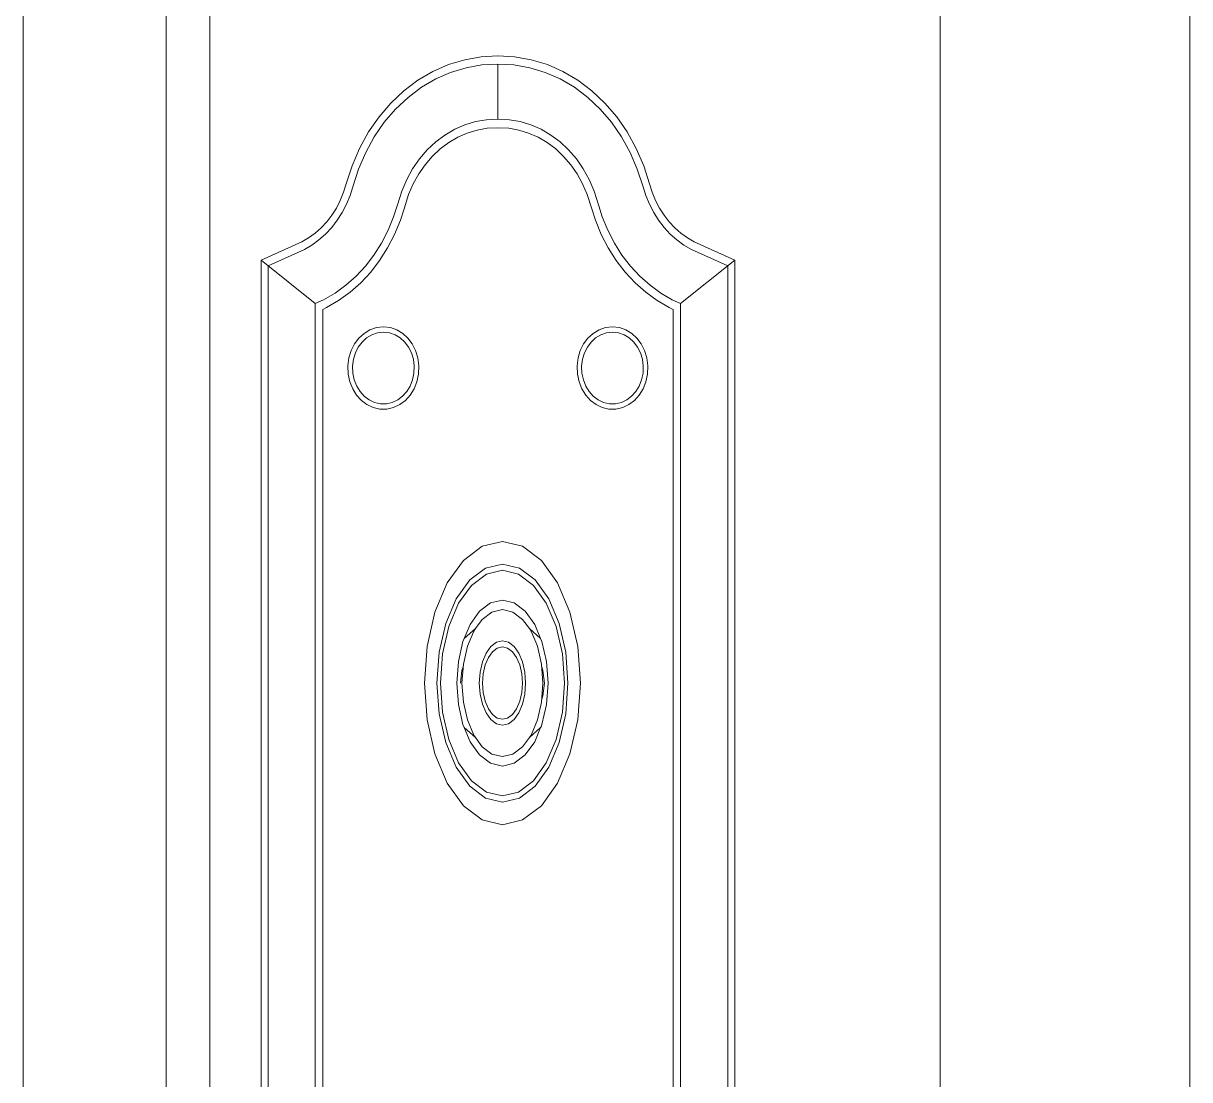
# Model space of a CAD drawing. Header units: inches. Extents: x 141029 to 166402, y -23568 to -18036.
# Drawn here: x 151935.5 to 151941.13, y -22352.24 to -22347.14 of the extents above; entities that cross this region are included whole.
import ezdxf

# ---------------------------------------------------------------- set-up
doc = ezdxf.new("R2010")
doc.units = ezdxf.units.IN
doc.header["$LTSCALE"] = 0.5
doc.header["$MEASUREMENT"] = 0
doc.layers.add('window', color=4, linetype='Continuous', lineweight=13)

msp = doc.modelspace()

# ---------------------------------------------------------------- linework, layer by layer
at = {"layer": 'window'}
for p, q in [((151941.1307, -22393.0726), (151941.1307, -22309.2578)), ((151939.9255, -22393.0726), (151939.9255, -22310.6547)), ((151936.4005, -22393.0726), (151936.4005, -22314.7581)), ((151936.1905, -22315.0026), (151936.1905, -22393.0726)), ((151935.5005, -22393.0726), (151935.5005, -22315.8058)), ((151937.4775, -22347.3757), (151937.553, -22347.3425)), ((151937.553, -22347.3425), (151937.6311, -22347.3188)), ((151937.6311, -22347.3188), (151937.7109, -22347.3049)), ((151937.6378, -22347.3573), (151937.7141, -22347.344)), ((151937.7109, -22347.3049), (151937.7915, -22347.3009)), ((151937.7141, -22347.344), (151937.7915, -22347.3402)), ((151937.7915, -22347.3009), (151937.8721, -22347.3049)), ((151937.7915, -22347.3402), (151937.8689, -22347.344)), ((151937.7915, -22347.3402), (151937.7915, -22347.6056)), ((151937.8689, -22347.344), (151937.9452, -22347.3573)), ((151937.8721, -22347.3049), (151937.9519, -22347.3188)), ((151937.9519, -22347.3188), (151938.03, -22347.3425)), ((151938.03, -22347.3425), (151938.1055, -22347.3757)), ((151937.4055, -22347.418), (151937.4775, -22347.3757)), ((151937.4911, -22347.4116), (151937.5632, -22347.3799)), ((151937.5632, -22347.3799), (151937.6378, -22347.3573)), ((151937.9452, -22347.3573), (151938.0198, -22347.3799)), ((151938.0198, -22347.3799), (151938.0919, -22347.4116)), ((151938.1055, -22347.3757), (151938.1775, -22347.418)), ((151937.3377, -22347.469), (151937.4055, -22347.418)), ((151937.3575, -22347.5008), (151937.4223, -22347.4521)), ((151937.4223, -22347.4521), (151937.4911, -22347.4116)), ((151938.0919, -22347.4116), (151938.1607, -22347.4521)), ((151938.1607, -22347.4521), (151938.2255, -22347.5008)), ((151938.1775, -22347.418), (151938.2453, -22347.469)), ((151937.275, -22347.5281), (151937.3377, -22347.469)), ((151937.2976, -22347.5573), (151937.3575, -22347.5008)), ((151938.2255, -22347.5008), (151938.2854, -22347.5573)), ((151938.2453, -22347.469), (151938.308, -22347.5281)), ((151937.218, -22347.5946), (151937.275, -22347.5281)), ((151937.2431, -22347.6209), (151937.2976, -22347.5573)), ((151938.2854, -22347.5573), (151938.3399, -22347.6209)), ((151938.308, -22347.5281), (151938.365, -22347.5946)), ((151937.1674, -22347.6678), (151937.218, -22347.5946)), ((151937.1948, -22347.6908), (151937.2431, -22347.6209)), ((151937.6324, -22347.633), (151937.6835, -22347.6175)), ((151937.6835, -22347.6175), (151937.7358, -22347.6084)), ((151937.7358, -22347.6084), (151937.7915, -22347.6056)), ((151937.7915, -22347.6056), (151937.8472, -22347.6084)), ((151937.8472, -22347.6084), (151937.8995, -22347.6175)), ((151937.8995, -22347.6175), (151937.9506, -22347.633)), ((151938.3399, -22347.6209), (151938.3882, -22347.6908)), ((151938.365, -22347.5946), (151938.4156, -22347.6678)), ((151937.1238, -22347.7468), (151937.1674, -22347.6678)), ((151937.4914, -22347.7159), (151937.5358, -22347.6824)), ((151937.5358, -22347.6824), (151937.583, -22347.6547)), ((151937.583, -22347.6547), (151937.6324, -22347.633)), ((151937.6433, -22347.6728), (151937.5974, -22347.693)), ((151937.6907, -22347.6584), (151937.6433, -22347.6728)), ((151937.7392, -22347.6499), (151937.6907, -22347.6584)), ((151937.7915, -22347.6474), (151937.7392, -22347.6499)), ((151937.8438, -22347.6499), (151937.7915, -22347.6474)), ((151937.8923, -22347.6584), (151937.8438, -22347.6499)), ((151937.9397, -22347.6728), (151937.8923, -22347.6584)), ((151937.9856, -22347.693), (151937.9397, -22347.6728)), ((151937.9506, -22347.633), (151938, -22347.6547)), ((151938, -22347.6547), (151938.0472, -22347.6824)), ((151938.0472, -22347.6824), (151938.0916, -22347.7159)), ((151938.4156, -22347.6678), (151938.4592, -22347.7468)), ((151937.1531, -22347.7663), (151937.1948, -22347.6908)), ((151937.4503, -22347.7546), (151937.4914, -22347.7159)), ((151937.5537, -22347.7187), (151937.5125, -22347.7497)), ((151937.5974, -22347.693), (151937.5537, -22347.7187)), ((151938.0293, -22347.7187), (151937.9856, -22347.693)), ((151938.0705, -22347.7497), (151938.0293, -22347.7187)), ((151938.0916, -22347.7159), (151938.1327, -22347.7546)), ((151938.3882, -22347.6908), (151938.4299, -22347.7663)), ((151937.0876, -22347.8308), (151937.1238, -22347.7468)), ((151937.1185, -22347.8465), (151937.1531, -22347.7663)), ((151937.413, -22347.7981), (151937.4503, -22347.7546)), ((151937.4744, -22347.7856), (151937.4397, -22347.826)), ((151937.5125, -22347.7497), (151937.4744, -22347.7856)), ((151938.1086, -22347.7856), (151938.0705, -22347.7497)), ((151938.1432, -22347.826), (151938.1086, -22347.7856)), ((151938.1327, -22347.7546), (151938.17, -22347.7981)), ((151938.4299, -22347.7663), (151938.4644, -22347.8465)), ((151938.4592, -22347.7468), (151938.4954, -22347.8308)), ((151937.0593, -22347.9188), (151937.0876, -22347.8308)), ((151937.0909, -22347.9324), (151937.1185, -22347.8465)), ((151937.3513, -22347.8978), (151937.3799, -22347.846)), ((151937.3799, -22347.846), (151937.413, -22347.7981)), ((151937.4397, -22347.826), (151937.409, -22347.8705)), ((151938.174, -22347.8705), (151938.1432, -22347.826)), ((151938.17, -22347.7981), (151938.2031, -22347.846)), ((151938.2031, -22347.846), (151938.2317, -22347.8978)), ((151938.4644, -22347.8465), (151938.4921, -22347.9324)), ((151938.4954, -22347.8308), (151938.5237, -22347.9188)), ((151937.3276, -22347.9528), (151937.3513, -22347.8978)), ((151937.409, -22347.8705), (151937.3825, -22347.9185)), ((151938.2005, -22347.9185), (151938.174, -22347.8705)), ((151938.2317, -22347.8978), (151938.2554, -22347.9528)), ((151937.0306, -22347.9979), (151937.0466, -22347.9591)), ((151937.0466, -22347.9591), (151937.0593, -22347.9188)), ((151937.0776, -22347.9744), (151937.0909, -22347.9324)), ((151937.3045, -22348.0247), (151937.3276, -22347.9528)), ((151937.3825, -22347.9185), (151937.3605, -22347.9695)), ((151938.2225, -22347.9695), (151938.2005, -22347.9185)), ((151938.2554, -22347.9528), (151938.2785, -22348.0247)), ((151938.4921, -22347.9324), (151938.5054, -22347.9744)), ((151938.5237, -22347.9188), (151938.5364, -22347.9591)), ((151938.5364, -22347.9591), (151938.5524, -22347.9979)), ((151937.0116, -22348.0348), (151937.0306, -22347.9979)), ((151937.0396, -22348.0565), (151937.0603, -22348.0165)), ((151937.0603, -22348.0165), (151937.0776, -22347.9744)), ((151937.3605, -22347.9695), (151937.3381, -22348.0392)), ((151938.2449, -22348.0392), (151938.2225, -22347.9695)), ((151938.5054, -22347.9744), (151938.5227, -22348.0165)), ((151938.5227, -22348.0165), (151938.5434, -22348.0565)), ((151938.5524, -22347.9979), (151938.5714, -22348.0348)), ((151936.965, -22348.1014), (151936.9896, -22348.0694)), ((151936.9896, -22348.0694), (151937.0116, -22348.0348)), ((151937.0158, -22348.0941), (151937.0396, -22348.0565)), ((151937.2877, -22348.0777), (151937.3045, -22348.0247)), ((151937.3381, -22348.0392), (151937.3208, -22348.094)), ((151938.2622, -22348.094), (151938.2449, -22348.0392)), ((151938.2785, -22348.0247), (151938.2952, -22348.0777)), ((151938.5434, -22348.0565), (151938.5672, -22348.0941)), ((151938.5714, -22348.0348), (151938.5933, -22348.0694)), ((151938.5933, -22348.0694), (151938.618, -22348.1014)), ((151936.9085, -22348.1567), (151936.9379, -22348.1306)), ((151936.9379, -22348.1306), (151936.965, -22348.1014)), ((151936.9596, -22348.1606), (151936.9891, -22348.1289)), ((151936.9891, -22348.1289), (151937.0158, -22348.0941)), ((151937.2611, -22348.1424), (151937.2877, -22348.0777)), ((151937.3208, -22348.094), (151937.2927, -22348.1622)), ((151938.2903, -22348.1622), (151938.2622, -22348.094)), ((151938.2952, -22348.0777), (151938.3219, -22348.1424)), ((151938.5672, -22348.0941), (151938.5939, -22348.1289)), ((151938.5939, -22348.1289), (151938.6234, -22348.1606)), ((151938.618, -22348.1014), (151938.6451, -22348.1306)), ((151938.6451, -22348.1306), (151938.6745, -22348.1567)), ((151936.8442, -22348.1986), (151936.8772, -22348.1794)), ((151936.8772, -22348.1794), (151936.9085, -22348.1567)), ((151936.8937, -22348.2137), (151936.9277, -22348.189)), ((151936.9277, -22348.189), (151936.9596, -22348.1606)), ((151937.2294, -22348.2039), (151937.2611, -22348.1424)), ((151937.2927, -22348.1622), (151937.2592, -22348.2271)), ((151938.3238, -22348.2271), (151938.2903, -22348.1622)), ((151938.3219, -22348.1424), (151938.3536, -22348.2039)), ((151938.6234, -22348.1606), (151938.6553, -22348.189)), ((151938.6553, -22348.189), (151938.6893, -22348.2137)), ((151938.6745, -22348.1567), (151938.7058, -22348.1794)), ((151938.7058, -22348.1794), (151938.7388, -22348.1986)), ((151936.6485, -22348.2867), (151936.8442, -22348.1986)), ((151936.6822, -22348.3136), (151936.8578, -22348.2346)), ((151936.8578, -22348.2346), (151936.8937, -22348.2137)), ((151937.1928, -22348.2617), (151937.2294, -22348.2039)), ((151937.2592, -22348.2271), (151937.2206, -22348.288)), ((151938.3624, -22348.288), (151938.3238, -22348.2271)), ((151938.3536, -22348.2039), (151938.3902, -22348.2617)), ((151938.6893, -22348.2137), (151938.7252, -22348.2346)), ((151938.7252, -22348.2346), (151938.9008, -22348.3136)), ((151938.7388, -22348.1986), (151938.9345, -22348.2867)), ((151936.6485, -22348.2867), (151936.91, -22348.4954)), ((151936.6485, -22354.5025), (151936.6485, -22348.2867)), ((151937.1517, -22348.3151), (151937.1928, -22348.2617)), ((151937.2206, -22348.288), (151937.1772, -22348.3444)), ((151938.4058, -22348.3444), (151938.3624, -22348.288)), ((151938.3902, -22348.2617), (151938.4313, -22348.3151)), ((151938.9345, -22348.2867), (151938.673, -22348.4954)), ((151938.9345, -22348.2867), (151938.9345, -22356.5082)), ((151936.6826, -22354.4898), (151936.6822, -22348.3136)), ((151937.1064, -22348.3639), (151937.1517, -22348.3151)), ((151937.1772, -22348.3444), (151937.1295, -22348.3958)), ((151938.4535, -22348.3958), (151938.4058, -22348.3444)), ((151938.4313, -22348.3151), (151938.4766, -22348.3639)), ((151938.9008, -22348.3136), (151938.9008, -22356.4813)), ((151937.0051, -22348.4454), (151937.0574, -22348.4074)), ((151937.0574, -22348.4074), (151937.1064, -22348.3639)), ((151937.1295, -22348.3958), (151937.0778, -22348.4417)), ((151938.5052, -22348.4417), (151938.4535, -22348.3958)), ((151938.4766, -22348.3639), (151938.5256, -22348.4074)), ((151938.5256, -22348.4074), (151938.5779, -22348.4454)), ((151936.95, -22348.4774), (151937.0051, -22348.4454)), ((151937.0778, -22348.4417), (151937.0226, -22348.4818)), ((151938.5604, -22348.4818), (151938.5052, -22348.4417)), ((151938.5779, -22348.4454), (151938.633, -22348.4774)), ((151936.91, -22348.4954), (151936.95, -22348.4774)), ((151936.91, -22354.5735), (151936.91, -22348.4954)), ((151936.9644, -22348.5156), (151936.9458, -22348.524)), ((151936.9458, -22348.524), (151936.9458, -22354.5901)), ((151937.0226, -22348.4818), (151936.9644, -22348.5156)), ((151938.6185, -22348.5156), (151938.5604, -22348.4818)), ((151938.6371, -22348.524), (151938.6185, -22348.5156)), ((151938.633, -22348.4774), (151938.673, -22348.4954)), ((151938.6371, -22356.2709), (151938.6371, -22348.524)), ((151938.673, -22348.4954), (151938.673, -22356.2995)), ((151937.1738, -22348.6226), (151937.1454, -22348.64)), ((151937.2051, -22348.6117), (151937.1738, -22348.6226)), ((151937.2095, -22348.637), (151937.1823, -22348.6466)), ((151937.2386, -22348.6079), (151937.2051, -22348.6117)), ((151937.2386, -22348.6337), (151937.2095, -22348.637)), ((151937.2721, -22348.6117), (151937.2386, -22348.6079)), ((151937.2678, -22348.637), (151937.2386, -22348.6337)), ((151937.295, -22348.6466), (151937.2678, -22348.637)), ((151937.3034, -22348.6226), (151937.2721, -22348.6117)), ((151937.3319, -22348.64), (151937.3034, -22348.6226)), ((151938.2796, -22348.6226), (151938.2511, -22348.64)), ((151938.3108, -22348.6117), (151938.2796, -22348.6226)), ((151938.3152, -22348.637), (151938.288, -22348.6466)), ((151938.3444, -22348.6079), (151938.3108, -22348.6117)), ((151938.3444, -22348.6337), (151938.3152, -22348.637)), ((151938.3779, -22348.6117), (151938.3444, -22348.6079)), ((151938.3735, -22348.637), (151938.3444, -22348.6337)), ((151938.4007, -22348.6466), (151938.3735, -22348.637)), ((151938.4092, -22348.6226), (151938.3779, -22348.6117)), ((151938.4376, -22348.64), (151938.4092, -22348.6226)), ((151937.0995, -22348.691), (151937.0833, -22348.7232)), ((151937.1204, -22348.663), (151937.0995, -22348.691)), ((151937.1358, -22348.6817), (151937.1176, -22348.706)), ((151937.1204, -22348.663), (151937.1454, -22348.64)), ((151937.1575, -22348.6617), (151937.1358, -22348.6817)), ((151937.1823, -22348.6466), (151937.1575, -22348.6617)), ((151937.3198, -22348.6617), (151937.295, -22348.6466)), ((151937.3415, -22348.6817), (151937.3198, -22348.6617)), ((151937.3569, -22348.663), (151937.3319, -22348.64)), ((151937.3597, -22348.706), (151937.3415, -22348.6817)), ((151937.3778, -22348.691), (151937.3569, -22348.663)), ((151937.394, -22348.7232), (151937.3778, -22348.691)), ((151938.2052, -22348.691), (151938.189, -22348.7232)), ((151938.2261, -22348.663), (151938.2052, -22348.691)), ((151938.2415, -22348.6817), (151938.2233, -22348.706)), ((151938.2511, -22348.64), (151938.2261, -22348.663)), ((151938.2632, -22348.6617), (151938.2415, -22348.6817)), ((151938.288, -22348.6466), (151938.2632, -22348.6617)), ((151938.4255, -22348.6617), (151938.4007, -22348.6466)), ((151938.4472, -22348.6817), (151938.4255, -22348.6617)), ((151938.4626, -22348.663), (151938.4376, -22348.64)), ((151938.4654, -22348.706), (151938.4472, -22348.6817)), ((151938.4835, -22348.691), (151938.4626, -22348.663)), ((151938.4997, -22348.7232), (151938.4835, -22348.691)), ((151937.0833, -22348.7232), (151937.0725, -22348.7589)), ((151937.1035, -22348.7341), (151937.0941, -22348.7651)), ((151937.1176, -22348.706), (151937.1035, -22348.7341)), ((151937.3738, -22348.7341), (151937.3597, -22348.706)), ((151937.3832, -22348.7651), (151937.3738, -22348.7341)), ((151937.4049, -22348.7589), (151937.394, -22348.7232)), ((151938.189, -22348.7232), (151938.1782, -22348.7589)), ((151938.2092, -22348.7341), (151938.1998, -22348.7651)), ((151938.2233, -22348.706), (151938.2092, -22348.7341)), ((151938.4795, -22348.7341), (151938.4654, -22348.706)), ((151938.489, -22348.7651), (151938.4795, -22348.7341)), ((151938.5106, -22348.7589), (151938.4997, -22348.7232)), ((151937.0725, -22348.7589), (151937.0676, -22348.7973)), ((151937.0676, -22348.7973), (151937.0692, -22348.8367)), ((151937.0941, -22348.7651), (151937.0898, -22348.7985)), ((151937.0898, -22348.7985), (151937.0913, -22348.8328)), ((151937.3875, -22348.7985), (151937.3832, -22348.7651)), ((151937.386, -22348.8328), (151937.3875, -22348.7985)), ((151937.4097, -22348.7973), (151937.4049, -22348.7589)), ((151937.4081, -22348.8367), (151937.4097, -22348.7973)), ((151938.1782, -22348.7589), (151938.1733, -22348.7973)), ((151938.1733, -22348.7973), (151938.1749, -22348.8367)), ((151938.1998, -22348.7651), (151938.1955, -22348.7985)), ((151938.1955, -22348.7985), (151938.197, -22348.8328)), ((151938.4932, -22348.7985), (151938.489, -22348.7651)), ((151938.4918, -22348.8328), (151938.4932, -22348.7985)), ((151938.5154, -22348.7973), (151938.5106, -22348.7589)), ((151938.5138, -22348.8367), (151938.5154, -22348.7973)), ((151937.0692, -22348.8367), (151937.0772, -22348.8739)), ((151937.0913, -22348.8328), (151937.0982, -22348.8651)), ((151937.3791, -22348.8651), (151937.386, -22348.8328)), ((151937.4001, -22348.8739), (151937.4081, -22348.8367)), ((151938.1749, -22348.8367), (151938.1829, -22348.8739)), ((151938.197, -22348.8328), (151938.2039, -22348.8651)), ((151938.4849, -22348.8651), (151938.4918, -22348.8328)), ((151938.5058, -22348.8739), (151938.5138, -22348.8367)), ((151937.0772, -22348.8739), (151937.0908, -22348.9079)), ((151937.0908, -22348.9079), (151937.1094, -22348.938)), ((151937.0982, -22348.8651), (151937.11, -22348.8947)), ((151937.11, -22348.8947), (151937.1262, -22348.921)), ((151937.1262, -22348.921), (151937.1462, -22348.9432)), ((151937.3311, -22348.9432), (151937.3511, -22348.921)), ((151937.3511, -22348.921), (151937.3673, -22348.8947)), ((151937.3673, -22348.8947), (151937.3791, -22348.8651)), ((151937.3679, -22348.938), (151937.3865, -22348.9079)), ((151937.3865, -22348.9079), (151937.4001, -22348.8739)), ((151938.1829, -22348.8739), (151938.1965, -22348.9079)), ((151938.1965, -22348.9079), (151938.2151, -22348.938)), ((151938.2039, -22348.8651), (151938.2157, -22348.8947)), ((151938.2157, -22348.8947), (151938.2319, -22348.921)), ((151938.2319, -22348.921), (151938.2519, -22348.9432)), ((151938.4368, -22348.9432), (151938.4568, -22348.921)), ((151938.4568, -22348.921), (151938.473, -22348.8947)), ((151938.473, -22348.8947), (151938.4849, -22348.8651)), ((151938.4736, -22348.938), (151938.4923, -22348.9079)), ((151938.4923, -22348.9079), (151938.5058, -22348.8739)), ((151937.1324, -22348.9636), (151937.1094, -22348.938)), ((151937.1324, -22348.9636), (151937.1592, -22348.9839)), ((151937.1462, -22348.9432), (151937.1695, -22348.9609)), ((151937.1695, -22348.9609), (151937.1956, -22348.9733)), ((151937.1956, -22348.9733), (151937.2239, -22348.9798)), ((151937.2534, -22348.9798), (151937.2817, -22348.9733)), ((151937.2817, -22348.9733), (151937.3077, -22348.9609)), ((151937.3077, -22348.9609), (151937.3311, -22348.9432)), ((151937.3181, -22348.9839), (151937.3449, -22348.9636)), ((151937.3449, -22348.9636), (151937.3679, -22348.938)), ((151938.2151, -22348.938), (151938.2381, -22348.9636)), ((151938.2381, -22348.9636), (151938.2649, -22348.9839)), ((151938.2519, -22348.9432), (151938.2753, -22348.9609)), ((151938.2753, -22348.9609), (151938.3013, -22348.9733)), ((151938.3013, -22348.9733), (151938.3296, -22348.9798)), ((151938.3591, -22348.9798), (151938.3874, -22348.9733)), ((151938.3874, -22348.9733), (151938.4135, -22348.9609)), ((151938.4135, -22348.9609), (151938.4368, -22348.9432)), ((151938.4238, -22348.9839), (151938.4506, -22348.9636)), ((151938.4506, -22348.9636), (151938.4736, -22348.938)), ((151937.1592, -22348.9839), (151937.1892, -22348.9982)), ((151937.1892, -22348.9982), (151937.2217, -22349.0056)), ((151937.2217, -22349.0056), (151937.2556, -22349.0056)), ((151937.2239, -22348.9798), (151937.2534, -22348.9798)), ((151937.2556, -22349.0056), (151937.2881, -22348.9982)), ((151937.2881, -22348.9982), (151937.3181, -22348.9839)), ((151938.2649, -22348.9839), (151938.2949, -22348.9982)), ((151938.2949, -22348.9982), (151938.3274, -22349.0056)), ((151938.3274, -22349.0056), (151938.3613, -22349.0056)), ((151938.3296, -22348.9798), (151938.3591, -22348.9798)), ((151938.3613, -22349.0056), (151938.3938, -22348.9982)), ((151938.3938, -22348.9982), (151938.4238, -22348.9839)), ((151937.7159, -22349.6673), (151937.8132, -22349.644)), ((151937.8132, -22349.644), (151937.9106, -22349.6673)), ((151937.6251, -22349.7357), (151937.7159, -22349.6673)), ((151937.9106, -22349.6673), (151938.0013, -22349.7357)), ((151937.5472, -22349.8444), (151937.6251, -22349.7357)), ((151937.7315, -22349.7731), (151937.8132, -22349.7535)), ((151937.8132, -22349.7535), (151937.895, -22349.7731)), ((151938.0013, -22349.7357), (151938.0792, -22349.8444)), ((151937.6552, -22349.8305), (151937.7315, -22349.7731)), ((151937.6635, -22349.8564), (151937.7357, -22349.802)), ((151937.7357, -22349.802), (151937.8132, -22349.7834)), ((151937.8132, -22349.7834), (151937.8908, -22349.802)), ((151937.8908, -22349.802), (151937.963, -22349.8564)), ((151937.895, -22349.7731), (151937.9712, -22349.8305)), ((151937.4874, -22349.9861), (151937.5472, -22349.8444)), ((151937.5898, -22349.9218), (151937.6552, -22349.8305)), ((151937.6014, -22349.943), (151937.6635, -22349.8564)), ((151937.963, -22349.8564), (151938.0251, -22349.943)), ((151937.9712, -22349.8305), (151938.0367, -22349.9218)), ((151938.0792, -22349.8444), (151938.139, -22349.9861)), ((151937.5396, -22350.0409), (151937.5898, -22349.9218)), ((151937.7562, -22349.9413), (151937.8132, -22349.9276)), ((151937.8132, -22349.9276), (151937.8702, -22349.9413)), ((151938.0367, -22349.9218), (151938.0869, -22350.0409)), ((151937.4499, -22350.1512), (151937.4874, -22349.9861)), ((151937.5538, -22350.0558), (151937.6014, -22349.943)), ((151937.6575, -22350.045), (151937.7031, -22349.9813)), ((151937.7031, -22349.9813), (151937.7562, -22349.9413)), ((151937.7156, -22350.0208), (151937.7627, -22349.9853)), ((151937.7627, -22349.9853), (151937.8132, -22349.9732)), ((151937.8132, -22349.9732), (151937.8638, -22349.9853)), ((151937.8638, -22349.9853), (151937.9108, -22350.0208)), ((151937.8702, -22349.9413), (151937.9234, -22349.9813)), ((151937.9234, -22349.9813), (151937.969, -22350.045)), ((151938.0251, -22349.943), (151938.0727, -22350.0558)), ((151938.139, -22349.9861), (151938.1766, -22350.1512)), ((151937.508, -22350.1795), (151937.5396, -22350.0409)), ((151937.6291, -22350.1137), (151937.6575, -22350.045)), ((151937.683, -22350.0655), (151937.7156, -22350.0208)), ((151937.9108, -22350.0208), (151937.9435, -22350.0655)), ((151937.969, -22350.045), (151937.9974, -22350.1137)), ((151938.0869, -22350.0409), (151938.1185, -22350.1795)), ((151937.5239, -22350.1872), (151937.5538, -22350.0558)), ((151937.683, -22350.0655), (151937.6291, -22350.1137)), ((151937.6442, -22350.1507), (151937.6752, -22350.0772)), ((151937.6752, -22350.0772), (151937.683, -22350.0655)), ((151937.9974, -22350.1137), (151937.9435, -22350.0655)), ((151937.9435, -22350.0655), (151937.9513, -22350.0772)), ((151937.9513, -22350.0772), (151937.9823, -22350.1507)), ((151938.0727, -22350.0558), (151938.1026, -22350.1872)), ((151937.4371, -22350.3283), (151937.4499, -22350.1512)), ((151937.6005, -22350.2246), (151937.6225, -22350.1279)), ((151937.6225, -22350.1279), (151937.6274, -22350.1162)), ((151937.6247, -22350.2364), (151937.6442, -22350.1507)), ((151937.6291, -22350.1137), (151937.6274, -22350.1162)), ((151937.7341, -22350.1842), (151937.7572, -22350.1519)), ((151937.7572, -22350.1519), (151937.7843, -22350.1315)), ((151937.7652, -22350.1768), (151937.7884, -22350.1593)), ((151937.7843, -22350.1315), (151937.8132, -22350.1246)), ((151937.7884, -22350.1593), (151937.8132, -22350.1534)), ((151937.8132, -22350.1246), (151937.8422, -22350.1315)), ((151937.8132, -22350.1534), (151937.8381, -22350.1593)), ((151937.8381, -22350.1593), (151937.8613, -22350.1768)), ((151937.8422, -22350.1315), (151937.8692, -22350.1519)), ((151937.8692, -22350.1519), (151937.8924, -22350.1842)), ((151937.9823, -22350.1507), (151938.0018, -22350.2364)), ((151937.999, -22350.1162), (151937.9974, -22350.1137)), ((151937.999, -22350.1162), (151938.004, -22350.1279)), ((151938.004, -22350.1279), (151938.026, -22350.2246)), ((151938.1766, -22350.1512), (151938.1894, -22350.3283)), ((151937.4972, -22350.3283), (151937.508, -22350.1795)), ((151937.5137, -22350.3283), (151937.5239, -22350.1872)), ((151937.7163, -22350.2264), (151937.7341, -22350.1842)), ((151937.73, -22350.2408), (151937.7452, -22350.2046)), ((151937.7452, -22350.2046), (151937.7652, -22350.1768)), ((151937.8613, -22350.1768), (151937.8812, -22350.2046)), ((151937.8812, -22350.2046), (151937.8965, -22350.2408)), ((151937.8924, -22350.1842), (151937.9102, -22350.2264)), ((151938.1026, -22350.1872), (151938.1128, -22350.3283)), ((151938.1185, -22350.1795), (151938.1292, -22350.3283)), ((151937.593, -22350.3283), (151937.6005, -22350.2246)), ((151937.6108, -22350.3281), (151937.6177, -22350.2671)), ((151937.6177, -22350.2671), (151937.6237, -22350.2501)), ((151937.618, -22350.3283), (151937.6247, -22350.2364)), ((151937.7051, -22350.2755), (151937.7163, -22350.2264)), ((151937.7204, -22350.283), (151937.73, -22350.2408)), ((151937.8965, -22350.2408), (151937.9061, -22350.283)), ((151937.9102, -22350.2264), (151937.9214, -22350.2755)), ((151938.0018, -22350.2364), (151938.0084, -22350.3283)), ((151938.0028, -22350.2501), (151938.0088, -22350.2671)), ((151938.0088, -22350.2671), (151938.0157, -22350.3281)), ((151938.026, -22350.2246), (151938.0335, -22350.3283)), ((151937.4499, -22350.5054), (151937.4371, -22350.3283)), ((151937.508, -22350.477), (151937.4972, -22350.3283)), ((151937.5239, -22350.4693), (151937.5137, -22350.3283)), ((151937.6005, -22350.4319), (151937.593, -22350.3283)), ((151937.6247, -22350.4201), (151937.618, -22350.3283)), ((151937.7013, -22350.3283), (151937.7051, -22350.2755)), ((151937.7051, -22350.381), (151937.7013, -22350.3283)), ((151937.7171, -22350.3283), (151937.7204, -22350.283)), ((151937.7204, -22350.3735), (151937.7171, -22350.3283)), ((151937.9061, -22350.283), (151937.9094, -22350.3283)), ((151937.9094, -22350.3283), (151937.9061, -22350.3735)), ((151937.9214, -22350.2755), (151937.9252, -22350.3283)), ((151937.9252, -22350.3283), (151937.9214, -22350.381)), ((151938.0084, -22350.3283), (151938.0018, -22350.4201)), ((151938.0157, -22350.3281), (151938.0088, -22350.3891)), ((151938.0335, -22350.3283), (151938.026, -22350.4319)), ((151938.1128, -22350.3283), (151938.1026, -22350.4693)), ((151938.1292, -22350.3283), (151938.1185, -22350.477)), ((151938.1894, -22350.3283), (151938.1766, -22350.5054)), ((151937.7163, -22350.4301), (151937.7051, -22350.381)), ((151937.73, -22350.4157), (151937.7204, -22350.3735)), ((151937.9061, -22350.3735), (151937.8965, -22350.4157)), ((151937.9214, -22350.381), (151937.9102, -22350.4301)), ((151937.6225, -22350.5286), (151937.6005, -22350.4319)), ((151937.6442, -22350.5058), (151937.6247, -22350.4201)), ((151937.7341, -22350.4723), (151937.7163, -22350.4301)), ((151937.7452, -22350.4519), (151937.73, -22350.4157)), ((151937.8965, -22350.4157), (151937.8812, -22350.4519)), ((151937.9102, -22350.4301), (151937.8924, -22350.4723)), ((151938.0018, -22350.4201), (151937.9823, -22350.5058)), ((151938.0088, -22350.3891), (151938.0028, -22350.406)), ((151938.026, -22350.4319), (151938.004, -22350.5286)), ((151937.5396, -22350.6156), (151937.508, -22350.477)), ((151937.5538, -22350.6007), (151937.5239, -22350.4693)), ((151937.7572, -22350.5047), (151937.7341, -22350.4723)), ((151937.7652, -22350.4797), (151937.7452, -22350.4519)), ((151937.7884, -22350.4972), (151937.7652, -22350.4797)), ((151937.8132, -22350.5032), (151937.7884, -22350.4972)), ((151937.8381, -22350.4972), (151937.8132, -22350.5032)), ((151937.8613, -22350.4797), (151937.8381, -22350.4972)), ((151937.8812, -22350.4519), (151937.8613, -22350.4797)), ((151937.8924, -22350.4723), (151937.8692, -22350.5047)), ((151938.1026, -22350.4693), (151938.0727, -22350.6007)), ((151938.1185, -22350.477), (151938.0869, -22350.6156)), ((151937.4874, -22350.6704), (151937.4499, -22350.5054)), ((151937.6271, -22350.5395), (151937.6225, -22350.5286)), ((151937.6271, -22350.5395), (151937.6291, -22350.5425)), ((151937.6291, -22350.5425), (151937.683, -22350.5907)), ((151937.6575, -22350.6115), (151937.6291, -22350.5425)), ((151937.6752, -22350.5793), (151937.6442, -22350.5058)), ((151937.7843, -22350.525), (151937.7572, -22350.5047)), ((151937.8132, -22350.5319), (151937.7843, -22350.525)), ((151937.8422, -22350.525), (151937.8132, -22350.5319)), ((151937.8692, -22350.5047), (151937.8422, -22350.525)), ((151937.9435, -22350.5907), (151937.9974, -22350.5425)), ((151937.9823, -22350.5058), (151937.9513, -22350.5793)), ((151937.9974, -22350.5425), (151937.969, -22350.6115)), ((151937.9974, -22350.5425), (151937.9994, -22350.5395)), ((151938.004, -22350.5286), (151937.9994, -22350.5395)), ((151938.1766, -22350.5054), (151938.139, -22350.6704)), ((151937.6014, -22350.7135), (151937.5538, -22350.6007)), ((151937.683, -22350.5907), (151937.6752, -22350.5793)), ((151937.7156, -22350.6357), (151937.683, -22350.5907)), ((151937.9435, -22350.5907), (151937.9108, -22350.6357)), ((151937.9513, -22350.5793), (151937.9435, -22350.5907)), ((151938.0727, -22350.6007), (151938.0251, -22350.7135)), ((151937.5898, -22350.7347), (151937.5396, -22350.6156)), ((151937.7031, -22350.6752), (151937.6575, -22350.6115)), ((151937.7627, -22350.6712), (151937.7156, -22350.6357)), ((151937.9108, -22350.6357), (151937.8638, -22350.6712)), ((151937.969, -22350.6115), (151937.9234, -22350.6752)), ((151938.0869, -22350.6156), (151938.0367, -22350.7347)), ((151937.5472, -22350.8121), (151937.4874, -22350.6704)), ((151937.6635, -22350.8001), (151937.6014, -22350.7135)), ((151937.7562, -22350.7152), (151937.7031, -22350.6752)), ((151937.8132, -22350.7289), (151937.7562, -22350.7152)), ((151937.8132, -22350.6833), (151937.7627, -22350.6712)), ((151937.8638, -22350.6712), (151937.8132, -22350.6833)), ((151937.8702, -22350.7152), (151937.8132, -22350.7289)), ((151937.9234, -22350.6752), (151937.8702, -22350.7152)), ((151938.0251, -22350.7135), (151937.963, -22350.8001)), ((151938.139, -22350.6704), (151938.0792, -22350.8121)), ((151937.6552, -22350.826), (151937.5898, -22350.7347)), ((151938.0367, -22350.7347), (151937.9712, -22350.826)), ((151937.6251, -22350.9208), (151937.5472, -22350.8121)), ((151937.7315, -22350.8834), (151937.6552, -22350.826)), ((151937.7357, -22350.8546), (151937.6635, -22350.8001)), ((151937.963, -22350.8001), (151937.8908, -22350.8546)), ((151937.9712, -22350.826), (151937.895, -22350.8834)), ((151938.0792, -22350.8121), (151938.0013, -22350.9208)), ((151937.8132, -22350.903), (151937.7315, -22350.8834)), ((151937.8132, -22350.8731), (151937.7357, -22350.8546)), ((151937.8908, -22350.8546), (151937.8132, -22350.8731)), ((151937.895, -22350.8834), (151937.8132, -22350.903)), ((151937.7159, -22350.9892), (151937.6251, -22350.9208)), ((151938.0013, -22350.9208), (151937.9106, -22350.9892)), ((151937.8132, -22351.0125), (151937.7159, -22350.9892)), ((151937.9106, -22350.9892), (151937.8132, -22351.0125))]:
    msp.add_line(p, q, dxfattribs=at)

doc.saveas('drawing.dxf')
